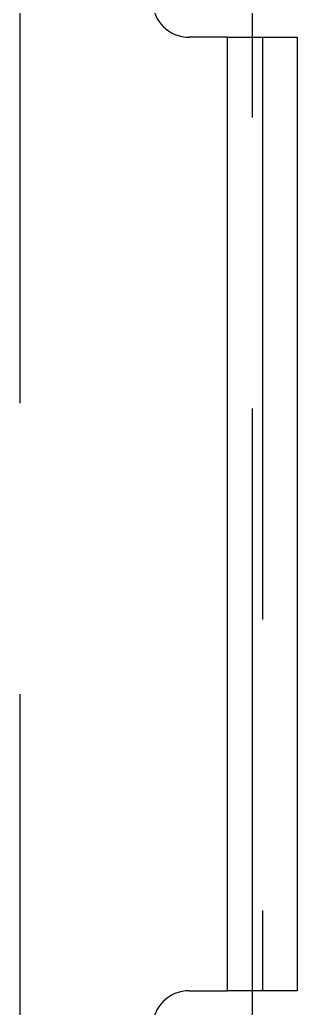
# Model space of a CAD drawing. Header units: metres. Extents: x 0 to 21025, y 0 to 14850.
# Drawn here: x 2067.7 to 2105.6, y 9124 to 9258.8 of the extents above; entities that cross this region are included whole.
import ezdxf

# ---------------------------------------------------------------- set-up
doc = ezdxf.new("R2010")
doc.units = ezdxf.units.M
doc.header["$LTSCALE"] = 25
doc.linetypes.add('HIDDEN2', pattern=[4.7625, 3.175, -1.5875])
doc.layers.add('SL4', color=4, linetype='Continuous')
doc.layers.add('ST1', color=7, linetype='HIDDEN2')

msp = doc.modelspace()

# ---------------------------------------------------------------- linework, layer by layer
at = {"layer": 'SL4'}
for p, q in [((2099.439, 9256.384), (2099.439, 9261.149)), ((2096.039, 9256.384), (2090.802, 9256.384)), ((2096.039, 9126.384), (2096.039, 9256.384)), ((2096.039, 9256.384), (2105.564, 9256.384)), ((2105.564, 9256.384), (2105.564, 9126.384)), ((2090.802, 9126.384), (2096.039, 9126.384)), ((2105.564, 9126.384), (2096.039, 9126.384)), ((2099.439, 9121.619), (2099.439, 9126.384))]:
    msp.add_line(p, q, dxfattribs=at)
for centre, start, end in [((2090.802, 9261.384), 180, 270), ((2090.802, 9121.384), 90, 180)]:
    msp.add_arc(centre, 5, start, end, dxfattribs=at)
at = {"layer": 'ST1'}
for p, q in [((2067.689, 9285.884), (2067.689, 9096.884)), ((2096.039, 9126.384), (2096.039, 9256.384)), ((2099.439, 9126.384), (2099.439, 9256.384)), ((2100.802, 9256.384), (2100.802, 9126.384))]:
    msp.add_line(p, q, dxfattribs=at)

doc.saveas('drawing.dxf')
